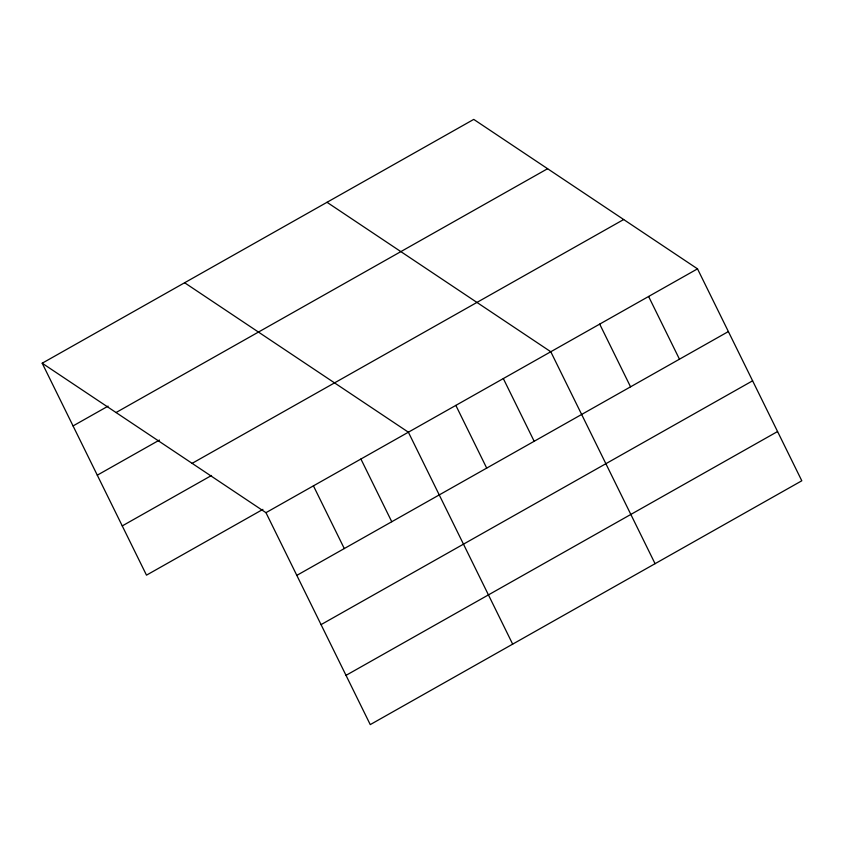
<?xml version="1.0" encoding="UTF-8"?>
<svg xmlns="http://www.w3.org/2000/svg" width="844" height="844" viewBox="0 0 844 844"><rect width="100%" height="100%" fill="white"/><g stroke="black" fill="none" stroke-linecap="round" stroke-linejoin="round"><path stroke-width="1.27" d="M42.2 363.215L473.748 119.394L697.513 268.846L801.8 480.785L370.252 724.606L265.965 512.667L42.2 363.215L146.487 575.154L262.906 509.386M73.059 425.925L108.095 406.133M116.039 412.537L547.587 168.716M97.292 475.172L159.453 440.051M192.126 463.345L623.674 219.524M122.253 525.907L211.549 475.467M265.965 512.667L697.513 268.846M296.824 575.376L728.372 331.565M321.058 624.623L752.605 380.802M346.019 675.358L777.567 431.537M327.018 202.296L550.784 351.748L655.071 563.686M184.614 282.751L408.38 432.202L512.667 644.141M648.603 296.476L679.462 359.196M599.694 324.107L630.552 386.826M503.319 378.566L534.178 441.275M455.844 405.384L486.703 468.103M360.905 459.02L391.764 521.74M313.43 485.849L344.289 548.558"/></g></svg>
